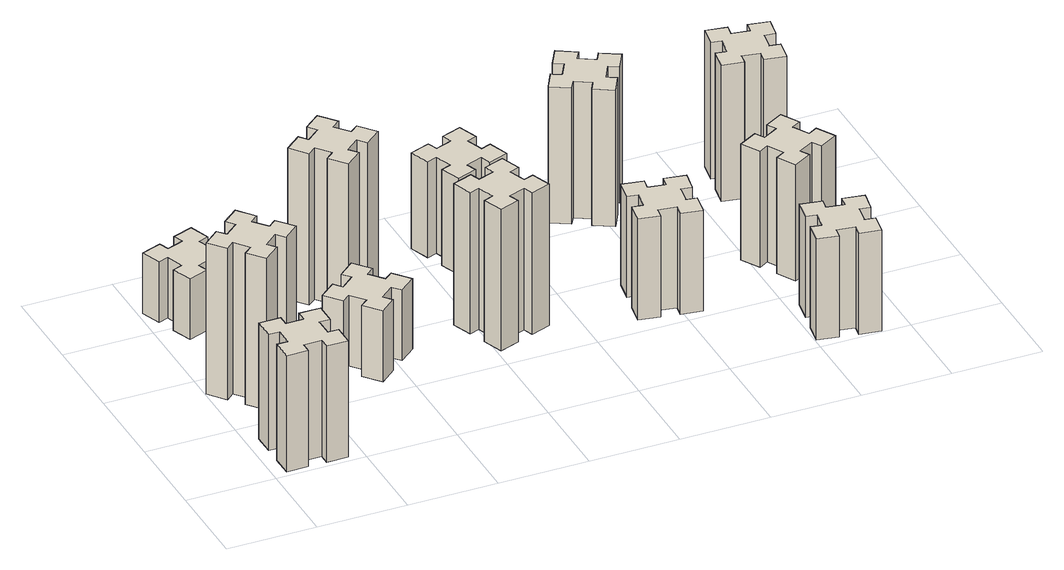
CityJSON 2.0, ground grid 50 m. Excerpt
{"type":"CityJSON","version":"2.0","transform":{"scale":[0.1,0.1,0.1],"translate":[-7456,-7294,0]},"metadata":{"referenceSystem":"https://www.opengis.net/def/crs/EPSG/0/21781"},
"CityObjects":{
"building1":{"type":"Building","attributes":{"class":"1000","function":"1000","usage":"1000","yearOfConstruction":2016,"roofType":"1000","measuredHeight":69,"storeysAboveGround":30,"storeysBelowGround":0},"geometry":[{"type":"Solid","lod":"1","boundaries":[[[[0,1,2,3,4,5,6,7,8,9,10,11,12,13,14,15,16,17,18,19]],[[17,16,20,21]],[[16,15,22,20]],[[15,14,23,22]],[[14,13,24,23]],[[13,12,25,24]],[[12,11,26,25]],[[11,10,27,26]],[[10,9,28,27]],[[9,8,29,28]],[[8,7,30,29]],[[7,6,31,30]],[[6,5,32,31]],[[5,4,33,32]],[[4,3,34,33]],[[3,2,35,34]],[[2,1,36,35]],[[1,0,37,36]],[[0,19,38,37]],[[19,18,39,38]],[[18,17,21,39]],[[24,25,26,27,28,29,30,31,32,33,34,35,36,37,38,39,21,20,22,23]]]]}]},
"building2":{"type":"Building","attributes":{"class":"1000","function":"1000","usage":"1000","yearOfConstruction":2016,"roofType":"1000","measuredHeight":90,"storeysAboveGround":30,"storeysBelowGround":0},"geometry":[{"type":"Solid","lod":"1","boundaries":[[[[40,41,42,43,44,45,46,47,48,49,50,51,52,53,54,55,56,57,58,59]],[[57,56,60,61]],[[56,55,62,60]],[[55,54,63,62]],[[54,53,64,63]],[[53,52,65,64]],[[52,51,66,65]],[[51,50,67,66]],[[50,49,68,67]],[[49,48,69,68]],[[48,47,70,69]],[[47,46,71,70]],[[46,45,72,71]],[[45,44,73,72]],[[44,43,74,73]],[[43,42,75,74]],[[42,41,76,75]],[[41,40,77,76]],[[40,59,78,77]],[[59,58,79,78]],[[58,57,61,79]],[[64,65,66,67,68,69,70,71,72,73,74,75,76,77,78,79,61,60,62,63]]]]}]},
"building3":{"type":"Building","attributes":{"class":"1000","function":"1000","usage":"1000","yearOfConstruction":2016,"roofType":"1000","measuredHeight":36,"storeysAboveGround":30,"storeysBelowGround":0},"geometry":[{"type":"Solid","lod":"1","boundaries":[[[[80,81,82,83,84,85,86,87,88,89,90,91,92,93,94,95,96,97,98,99]],[[97,96,100,101]],[[96,95,102,100]],[[95,94,103,102]],[[94,93,104,103]],[[93,92,105,104]],[[92,91,106,105]],[[91,90,107,106]],[[90,89,108,107]],[[89,88,109,108]],[[88,87,110,109]],[[87,86,111,110]],[[86,85,112,111]],[[85,84,113,112]],[[84,83,114,113]],[[83,82,115,114]],[[82,81,116,115]],[[81,80,117,116]],[[80,99,118,117]],[[99,98,119,118]],[[98,97,101,119]],[[104,105,106,107,108,109,110,111,112,113,114,115,116,117,118,119,101,100,102,103]]]]}]},
"building4":{"type":"Building","attributes":{"class":"1000","function":"1000","usage":"1000","yearOfConstruction":2016,"roofType":"1000","measuredHeight":42,"storeysAboveGround":30,"storeysBelowGround":0},"geometry":[{"type":"Solid","lod":"1","boundaries":[[[[120,121,122,123,124,125,126,127,128,129,130,131,132,133,134,135,136,137,138,139]],[[137,136,140,141]],[[136,135,142,140]],[[135,134,143,142]],[[134,133,144,143]],[[133,132,145,144]],[[132,131,146,145]],[[131,130,147,146]],[[130,129,148,147]],[[129,128,149,148]],[[128,127,150,149]],[[127,126,151,150]],[[126,125,152,151]],[[125,124,153,152]],[[124,123,154,153]],[[123,122,155,154]],[[122,121,156,155]],[[121,120,157,156]],[[120,139,158,157]],[[139,138,159,158]],[[138,137,141,159]],[[144,145,146,147,148,149,150,151,152,153,154,155,156,157,158,159,141,140,142,143]]]]}]},
"building5":{"type":"Building","attributes":{"class":"1000","function":"1000","usage":"1000","yearOfConstruction":2016,"roofType":"1000","measuredHeight":90,"storeysAboveGround":30,"storeysBelowGround":0},"geometry":[{"type":"Solid","lod":"1","boundaries":[[[[160,161,162,163,164,165,166,167,168,169,170,171,172,173,174,175,176,177,178,179]],[[177,176,180,181]],[[176,175,182,180]],[[175,174,183,182]],[[174,173,184,183]],[[173,172,185,184]],[[172,171,186,185]],[[171,170,187,186]],[[170,169,188,187]],[[169,168,189,188]],[[168,167,190,189]],[[167,166,191,190]],[[166,165,192,191]],[[165,164,193,192]],[[164,163,194,193]],[[163,162,195,194]],[[162,161,196,195]],[[161,160,197,196]],[[160,179,198,197]],[[179,178,199,198]],[[178,177,181,199]],[[184,185,186,187,188,189,190,191,192,193,194,195,196,197,198,199,181,180,182,183]]]]}]},
"building6":{"type":"Building","attributes":{"class":"1000","function":"1000","usage":"1000","yearOfConstruction":2016,"roofType":"1000","measuredHeight":84,"storeysAboveGround":30,"storeysBelowGround":0},"geometry":[{"type":"Solid","lod":"1","boundaries":[[[[200,201,202,203,204,205,206,207,208,209,210,211,212,213,214,215,216,217,218,219]],[[217,216,220,221]],[[216,215,222,220]],[[215,214,223,222]],[[214,213,224,223]],[[213,212,225,224]],[[212,211,226,225]],[[211,210,227,226]],[[210,209,228,227]],[[209,208,229,228]],[[208,207,230,229]],[[207,206,231,230]],[[206,205,232,231]],[[205,204,233,232]],[[204,203,234,233]],[[203,202,235,234]],[[202,201,236,235]],[[201,200,237,236]],[[200,219,238,237]],[[219,218,239,238]],[[218,217,221,239]],[[224,225,226,227,228,229,230,231,232,233,234,235,236,237,238,239,221,220,222,223]]]]}]},
"building7":{"type":"Building","attributes":{"class":"1000","function":"1000","usage":"1000","yearOfConstruction":2016,"roofType":"1000","measuredHeight":57,"storeysAboveGround":30,"storeysBelowGround":0},"geometry":[{"type":"Solid","lod":"1","boundaries":[[[[240,241,242,243,244,245,246,247,248,249,250,251,252,253,254,255,256,257,258,259]],[[257,256,260,261]],[[256,255,262,260]],[[255,254,263,262]],[[254,253,264,263]],[[253,252,265,264]],[[252,251,266,265]],[[251,250,267,266]],[[250,249,268,267]],[[249,248,269,268]],[[248,247,270,269]],[[247,246,271,270]],[[246,245,272,271]],[[245,244,273,272]],[[244,243,274,273]],[[243,242,275,274]],[[242,241,276,275]],[[241,240,277,276]],[[240,259,278,277]],[[259,258,279,278]],[[258,257,261,279]],[[264,265,266,267,268,269,270,271,272,273,274,275,276,277,278,279,261,260,262,263]]]]}]},
"building8":{"type":"Building","attributes":{"class":"1000","function":"1000","usage":"1000","yearOfConstruction":2016,"roofType":"1000","measuredHeight":60,"storeysAboveGround":30,"storeysBelowGround":0},"geometry":[{"type":"Solid","lod":"1","boundaries":[[[[280,281,282,283,284,285,286,287,288,289,290,291,292,293,294,295,296,297,298,299]],[[297,296,300,301]],[[296,295,302,300]],[[295,294,303,302]],[[294,293,304,303]],[[293,292,305,304]],[[292,291,306,305]],[[291,290,307,306]],[[290,289,308,307]],[[289,288,309,308]],[[288,287,310,309]],[[287,286,311,310]],[[286,285,312,311]],[[285,284,313,312]],[[284,283,314,313]],[[283,282,315,314]],[[282,281,316,315]],[[281,280,317,316]],[[280,299,318,317]],[[299,298,319,318]],[[298,297,301,319]],[[304,305,306,307,308,309,310,311,312,313,314,315,316,317,318,319,301,300,302,303]]]]}]},
"building9":{"type":"Building","attributes":{"class":"1000","function":"1000","usage":"1000","yearOfConstruction":2016,"roofType":"1000","measuredHeight":81,"storeysAboveGround":30,"storeysBelowGround":0},"geometry":[{"type":"Solid","lod":"1","boundaries":[[[[320,321,322,323,324,325,326,327,328,329,330,331,332,333,334,335,336,337,338,339]],[[337,336,340,341]],[[336,335,342,340]],[[335,334,343,342]],[[334,333,344,343]],[[333,332,345,344]],[[332,331,346,345]],[[331,330,347,346]],[[330,329,348,347]],[[329,328,349,348]],[[328,327,350,349]],[[327,326,351,350]],[[326,325,352,351]],[[325,324,353,352]],[[324,323,354,353]],[[323,322,355,354]],[[322,321,356,355]],[[321,320,357,356]],[[320,339,358,357]],[[339,338,359,358]],[[338,337,341,359]],[[344,345,346,347,348,349,350,351,352,353,354,355,356,357,358,359,341,340,342,343]]]]}]},
"building10":{"type":"Building","attributes":{"class":"1000","function":"1000","usage":"1000","yearOfConstruction":2016,"roofType":"1000","measuredHeight":60,"storeysAboveGround":30,"storeysBelowGround":0},"geometry":[{"type":"Solid","lod":"1","boundaries":[[[[360,361,362,363,364,365,366,367,368,369,370,371,372,373,374,375,376,377,378,379]],[[377,376,380,381]],[[376,375,382,380]],[[375,374,383,382]],[[374,373,384,383]],[[373,372,385,384]],[[372,371,386,385]],[[371,370,387,386]],[[370,369,388,387]],[[369,368,389,388]],[[368,367,390,389]],[[367,366,391,390]],[[366,365,392,391]],[[365,364,393,392]],[[364,363,394,393]],[[363,362,395,394]],[[362,361,396,395]],[[361,360,397,396]],[[360,379,398,397]],[[379,378,399,398]],[[378,377,381,399]],[[384,385,386,387,388,389,390,391,392,393,394,395,396,397,398,399,381,380,382,383]]]]}]},
"building11":{"type":"Building","attributes":{"class":"1000","function":"1000","usage":"1000","yearOfConstruction":2016,"roofType":"1000","measuredHeight":69,"storeysAboveGround":30,"storeysBelowGround":0},"geometry":[{"type":"Solid","lod":"1","boundaries":[[[[400,401,402,403,404,405,406,407,408,409,410,411,412,413,414,415,416,417,418,419]],[[417,416,420,421]],[[416,415,422,420]],[[415,414,423,422]],[[414,413,424,423]],[[413,412,425,424]],[[412,411,426,425]],[[411,410,427,426]],[[410,409,428,427]],[[409,408,429,428]],[[408,407,430,429]],[[407,406,431,430]],[[406,405,432,431]],[[405,404,433,432]],[[404,403,434,433]],[[403,402,435,434]],[[402,401,436,435]],[[401,400,437,436]],[[400,419,438,437]],[[419,418,439,438]],[[418,417,421,439]],[[424,425,426,427,428,429,430,431,432,433,434,435,436,437,438,439,421,420,422,423]]]]}]},
"building12":{"type":"Building","attributes":{"class":"1000","function":"1000","usage":"1000","yearOfConstruction":2016,"roofType":"1000","measuredHeight":81,"storeysAboveGround":30,"storeysBelowGround":0},"geometry":[{"type":"Solid","lod":"1","boundaries":[[[[440,441,442,443,444,445,446,447,448,449,450,451,452,453,454,455,456,457,458,459]],[[457,456,460,461]],[[456,455,462,460]],[[455,454,463,462]],[[454,453,464,463]],[[453,452,465,464]],[[452,451,466,465]],[[451,450,467,466]],[[450,449,468,467]],[[449,448,469,468]],[[448,447,470,469]],[[447,446,471,470]],[[446,445,472,471]],[[445,444,473,472]],[[444,443,474,473]],[[443,442,475,474]],[[442,441,476,475]],[[441,440,477,476]],[[440,459,478,477]],[[459,458,479,478]],[[458,457,461,479]],[[464,465,466,467,468,469,470,471,472,473,474,475,476,477,478,479,461,460,462,463]]]]}]}
},
"vertices":[
[295,315,0],[195,315,0],[195,375,0],[75,375,0],[75,255,0],[135,255,0],[135,155,0],[75,155,0],[75,35,0],[195,35,0],[195,95,0],[295,95,0],[295,35,0],[415,35,0],[415,155,0],[355,155,0],[355,255,0],[415,255,0],[415,375,0],[295,375,0],[355,255,690],[415,255,690],[355,155,690],[415,155,690],[415,35,690],[295,35,690],[295,95,690],[195,95,690],[195,35,690],[75,35,690],[75,155,690],[135,155,690],[135,255,690],[75,255,690],[75,375,690],[195,375,690],[195,315,690],[295,315,690],[295,375,690],[415,375,690],
[362,878,0],[297,954,0],[343,993,0],[266,1085,0],[174,1008,0],[213,962,0],[136,897,0],[98,943,0],[6,866,0],[83,774,0],[129,813,0],[193,736,0],[147,698,0],[224,606,0],[316,683,0],[278,729,0],[354,793,0],[393,747,0],[485,824,0],[408,916,0],[354,793,900],[393,747,900],[278,729,900],[316,683,900],[224,606,900],[147,698,900],[193,736,900],[129,813,900],[83,774,900],[6,866,900],[98,943,900],[136,897,900],[213,962,900],[174,1008,900],[266,1085,900],[343,993,900],[297,954,900],[362,878,900],[408,916,900],[485,824,900],
[125,1595,0],[159,1501,0],[103,1480,0],[144,1367,0],[257,1409,0],[236,1465,0],[330,1499,0],[350,1443,0],[463,1484,0],[422,1597,0],[366,1576,0],[332,1670,0],[388,1690,0],[347,1803,0],[234,1762,0],[255,1706,0],[161,1672,0],[140,1728,0],[27,1687,0],[69,1574,0],[161,1672,360],[140,1728,360],[255,1706,360],[234,1762,360],[347,1803,360],[388,1690,360],[332,1670,360],[366,1576,360],[422,1597,360],[463,1484,360],[350,1443,360],[330,1499,360],[236,1465,360],[257,1409,360],[144,1367,360],[103,1480,360],[159,1501,360],[125,1595,360],[69,1574,360],[27,1687,360],
[853,962,0],[776,897,0],[738,943,0],[646,866,0],[723,774,0],[769,813,0],[833,736,0],[787,698,0],[864,606,0],[956,683,0],[918,729,0],[994,793,0],[1033,747,0],[1125,824,0],[1048,916,0],[1002,878,0],[937,954,0],[983,993,0],[906,1085,0],[814,1008,0],[937,954,420],[983,993,420],[1002,878,420],[1048,916,420],[1125,824,420],[1033,747,420],[994,793,420],[918,729,420],[956,683,420],[864,606,420],[787,698,420],[833,736,420],[769,813,420],[723,774,420],[646,866,420],[738,943,420],[776,897,420],[853,962,420],[814,1008,420],[906,1085,420],
[869,1453,0],[933,1376,0],[887,1338,0],[964,1246,0],[1056,1323,0],[1018,1369,0],[1094,1433,0],[1133,1387,0],[1225,1464,0],[1148,1556,0],[1102,1518,0],[1037,1594,0],[1083,1633,0],[1006,1725,0],[914,1648,0],[953,1602,0],[876,1537,0],[838,1583,0],[746,1506,0],[823,1414,0],[876,1537,900],[838,1583,900],[953,1602,900],[914,1648,900],[1006,1725,900],[1083,1633,900],[1037,1594,900],[1102,1518,900],[1148,1556,900],[1225,1464,900],[1133,1387,900],[1094,1433,900],[1018,1369,900],[1056,1323,900],[964,1246,900],[887,1338,900],[933,1376,900],[869,1453,900],[823,1414,900],[746,1506,900],
[1746,836,0],[1712,930,0],[1768,950,0],[1727,1063,0],[1614,1022,0],[1635,966,0],[1541,932,0],[1520,988,0],[1407,947,0],[1449,834,0],[1505,855,0],[1539,761,0],[1483,740,0],[1524,627,0],[1637,669,0],[1616,725,0],[1710,759,0],[1730,703,0],[1843,744,0],[1802,857,0],[1710,759,840],[1730,703,840],[1616,725,840],[1637,669,840],[1524,627,840],[1483,740,840],[1539,761,840],[1505,855,840],[1449,834,840],[1407,947,840],[1520,988,840],[1541,932,840],[1635,966,840],[1614,1022,840],[1727,1063,840],[1768,950,840],[1712,930,840],[1746,836,840],[1802,857,840],[1843,744,840],
[1716,1465,0],[1810,1499,0],[1830,1443,0],[1943,1484,0],[1902,1597,0],[1846,1576,0],[1812,1670,0],[1868,1690,0],[1827,1803,0],[1714,1762,0],[1735,1706,0],[1641,1672,0],[1620,1728,0],[1507,1687,0],[1549,1574,0],[1605,1595,0],[1639,1501,0],[1583,1480,0],[1624,1367,0],[1737,1409,0],[1639,1501,570],[1583,1480,570],[1605,1595,570],[1549,1574,570],[1507,1687,570],[1620,1728,570],[1641,1672,570],[1735,1706,570],[1714,1762,570],[1827,1803,570],[1868,1690,570],[1812,1670,570],[1846,1576,570],[1902,1597,570],[1943,1484,570],[1830,1443,570],[1810,1499,570],[1716,1465,570],[1737,1409,570],[1624,1367,570],
[2366,814,0],[2348,715,0],[2289,726,0],[2268,607,0],[2387,587,0],[2397,646,0],[2495,628,0],[2485,569,0],[2603,548,0],[2624,667,0],[2565,677,0],[2582,775,0],[2641,765,0],[2662,883,0],[2544,904,0],[2534,845,0],[2435,862,0],[2446,921,0],[2327,942,0],[2307,824,0],[2435,862,600],[2446,921,600],[2534,845,600],[2544,904,600],[2662,883,600],[2641,765,600],[2582,775,600],[2565,677,600],[2624,667,600],[2603,548,600],[2485,569,600],[2495,628,600],[2397,646,600],[2387,587,600],[2268,607,600],[2289,726,600],[2348,715,600],[2366,814,600],[2307,824,600],[2327,942,600],
[2564,1756,0],[2477,1806,0],[2507,1858,0],[2403,1918,0],[2343,1814,0],[2395,1784,0],[2345,1697,0],[2293,1727,0],[2233,1623,0],[2337,1563,0],[2367,1615,0],[2454,1565,0],[2424,1513,0],[2528,1453,0],[2588,1557,0],[2536,1587,0],[2586,1674,0],[2638,1644,0],[2698,1748,0],[2594,1808,0],[2586,1674,810],[2638,1644,810],[2536,1587,810],[2588,1557,810],[2528,1453,810],[2424,1513,810],[2454,1565,810],[2367,1615,810],[2337,1563,810],[2233,1623,810],[2293,1727,810],[2345,1697,810],[2395,1784,810],[2343,1814,810],[2403,1918,810],[2507,1858,810],[2477,1806,810],[2564,1756,810],[2594,1808,810],[2698,1748,810],
[3137,106,0],[3235,88,0],[3225,29,0],[3343,8,0],[3364,127,0],[3305,137,0],[3322,235,0],[3381,225,0],[3402,343,0],[3284,364,0],[3274,305,0],[3175,322,0],[3186,381,0],[3067,402,0],[3047,284,0],[3106,274,0],[3088,175,0],[3029,186,0],[3008,67,0],[3127,47,0],[3088,175,600],[3029,186,600],[3106,274,600],[3047,284,600],[3067,402,600],[3186,381,600],[3175,322,600],[3274,305,600],[3284,364,600],[3402,343,600],[3381,225,600],[3322,235,600],[3305,137,600],[3364,127,600],[3343,8,600],[3225,29,600],[3235,88,600],[3137,106,600],[3127,47,600],[3008,67,600],
[3217,725,0],[3304,775,0],[3334,723,0],[3438,783,0],[3378,887,0],[3326,857,0],[3276,944,0],[3328,974,0],[3268,1078,0],[3164,1018,0],[3194,966,0],[3107,916,0],[3077,968,0],[2973,908,0],[3033,804,0],[3085,834,0],[3135,747,0],[3083,717,0],[3143,613,0],[3247,673,0],[3135,747,690],[3083,717,690],[3085,834,690],[3033,804,690],[2973,908,690],[3077,968,690],[3107,916,690],[3194,966,690],[3164,1018,690],[3268,1078,690],[3328,974,690],[3276,944,690],[3326,857,690],[3378,887,690],[3438,783,690],[3334,723,690],[3304,775,690],[3217,725,690],[3247,673,690],[3143,613,690],
[3405,1517,0],[3422,1615,0],[3481,1605,0],[3502,1723,0],[3384,1744,0],[3374,1685,0],[3275,1702,0],[3286,1761,0],[3167,1782,0],[3147,1664,0],[3206,1654,0],[3188,1555,0],[3129,1566,0],[3108,1447,0],[3227,1427,0],[3237,1486,0],[3335,1468,0],[3325,1409,0],[3443,1388,0],[3464,1507,0],[3335,1468,810],[3325,1409,810],[3237,1486,810],[3227,1427,810],[3108,1447,810],[3129,1566,810],[3188,1555,810],[3206,1654,810],[3147,1664,810],[3167,1782,810],[3286,1761,810],[3275,1702,810],[3374,1685,810],[3384,1744,810],[3502,1723,810],[3481,1605,810],[3422,1615,810],[3405,1517,810],[3464,1507,810],[3443,1388,810]
]}
